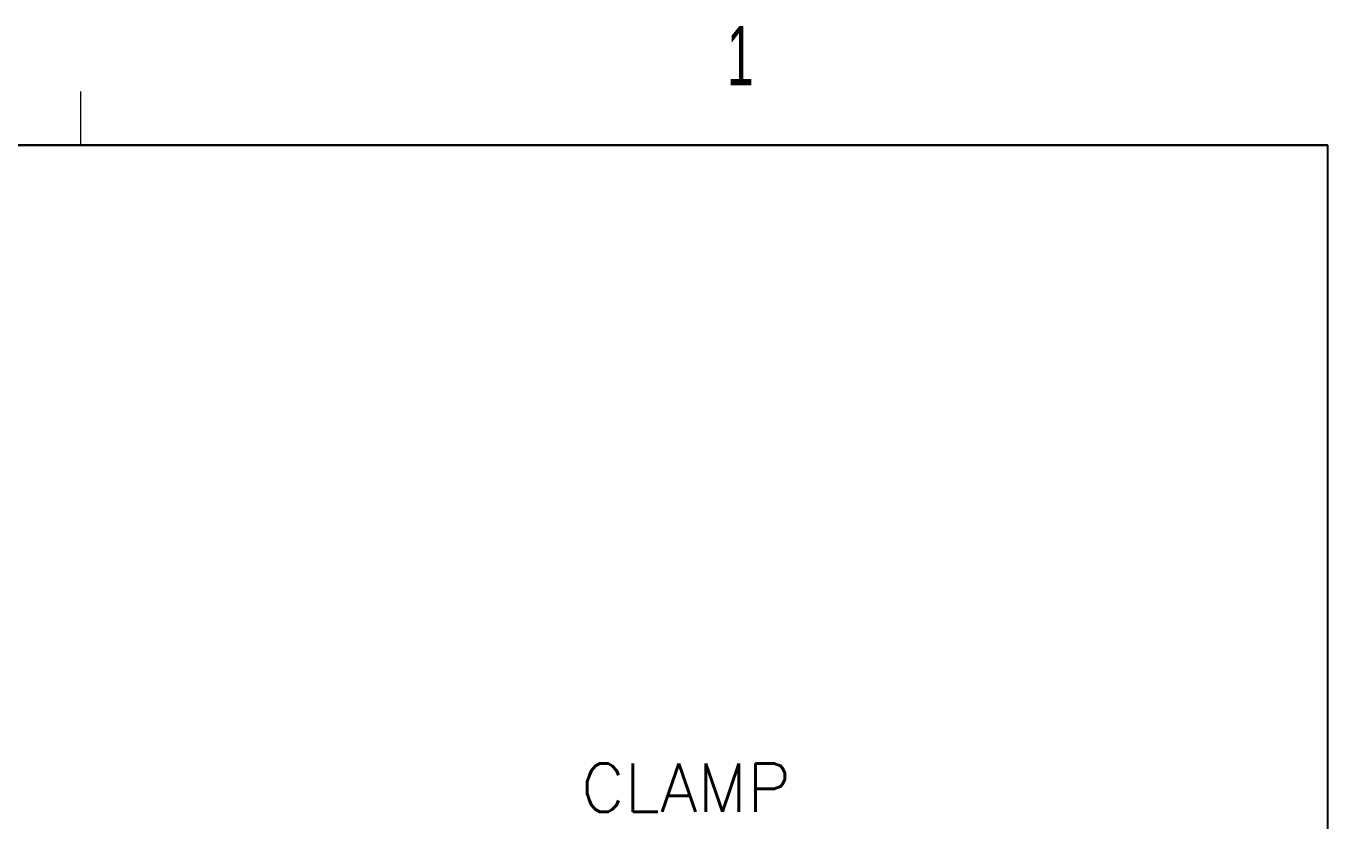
# Model space of a CAD drawing. Header units: millimetres. Extents: x 1522 to 2996, y -37 to 935.
# Drawn here: x 2791.6 to 2979.6, y 819 to 933.8 of the extents above; entities that cross this region are included whole.
import ezdxf

# ---------------------------------------------------------------- set-up
doc = ezdxf.new("R2010")
doc.units = ezdxf.units.MM
doc.layers.add('FORMAT', color=7, linetype='Continuous')
doc.styles.add('SLDTEXTSTYLE0', font='TXT', dxfattribs={"width": 0.605})
doc.styles.get("Standard").update_dxf_attribs({"font": 'simplex.shx'})

msp = doc.modelspace()

# ---------------------------------------------------------------- linework, layer by layer
at = {"color": 7, "linetype": 'Continuous', "lineweight": 0}
msp.add_line((2799.533, 916.629), (2799.533, 924.383), dxfattribs=at)
at = {"color": 7, "linetype": 'Continuous'}
for p in [(1539.398, 916.629), (2979.578, -20.631)]:
    msp.add_line(p, (2979.578, 916.629), dxfattribs=at)
at = {"layer": 'FORMAT', "color": 0}
for p, q in [((2979.578, 916.629), (2542.675, 916.629)), ((2979.578, 784.331), (2979.578, 916.629))]:
    msp.add_line(p, q, dxfattribs=at)

# ---------------------------------------------------------------- texts
at = {"color": 7, "style": 'SLDTEXTSTYLE0', "width": 0.605}
msp.add_text('1', height=8.572, dxfattribs=at).set_placement((2892.815, 925.247))
at = {"lineweight": 15, "insert": (2902.058, 827.308), "char_height": 7, "attachment_point": 3}
msp.add_mtext('CLAMP', dxfattribs=at)

doc.saveas('drawing.dxf')
